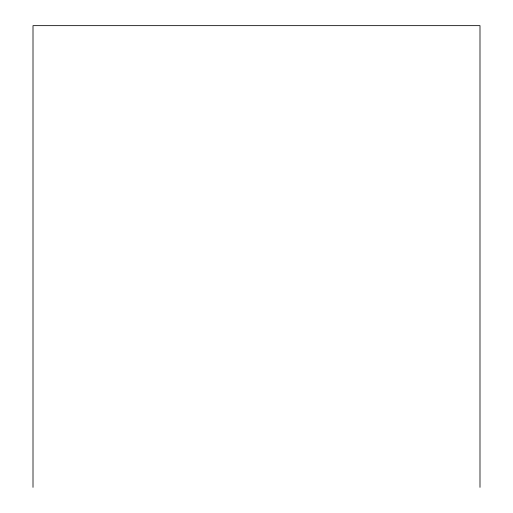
<?xml version="1.0" encoding="UTF-8"?>
<svg xmlns="http://www.w3.org/2000/svg" width="513" height="513" viewBox="0 0 513 513"><rect width="100%" height="100%" fill="white"/><g stroke="black" fill="none" stroke-linecap="round" stroke-linejoin="round"><path stroke-width="0.77" d="M479.995 487.35L479.995 25.65L33.005 25.65L33.005 487.35"/></g></svg>
